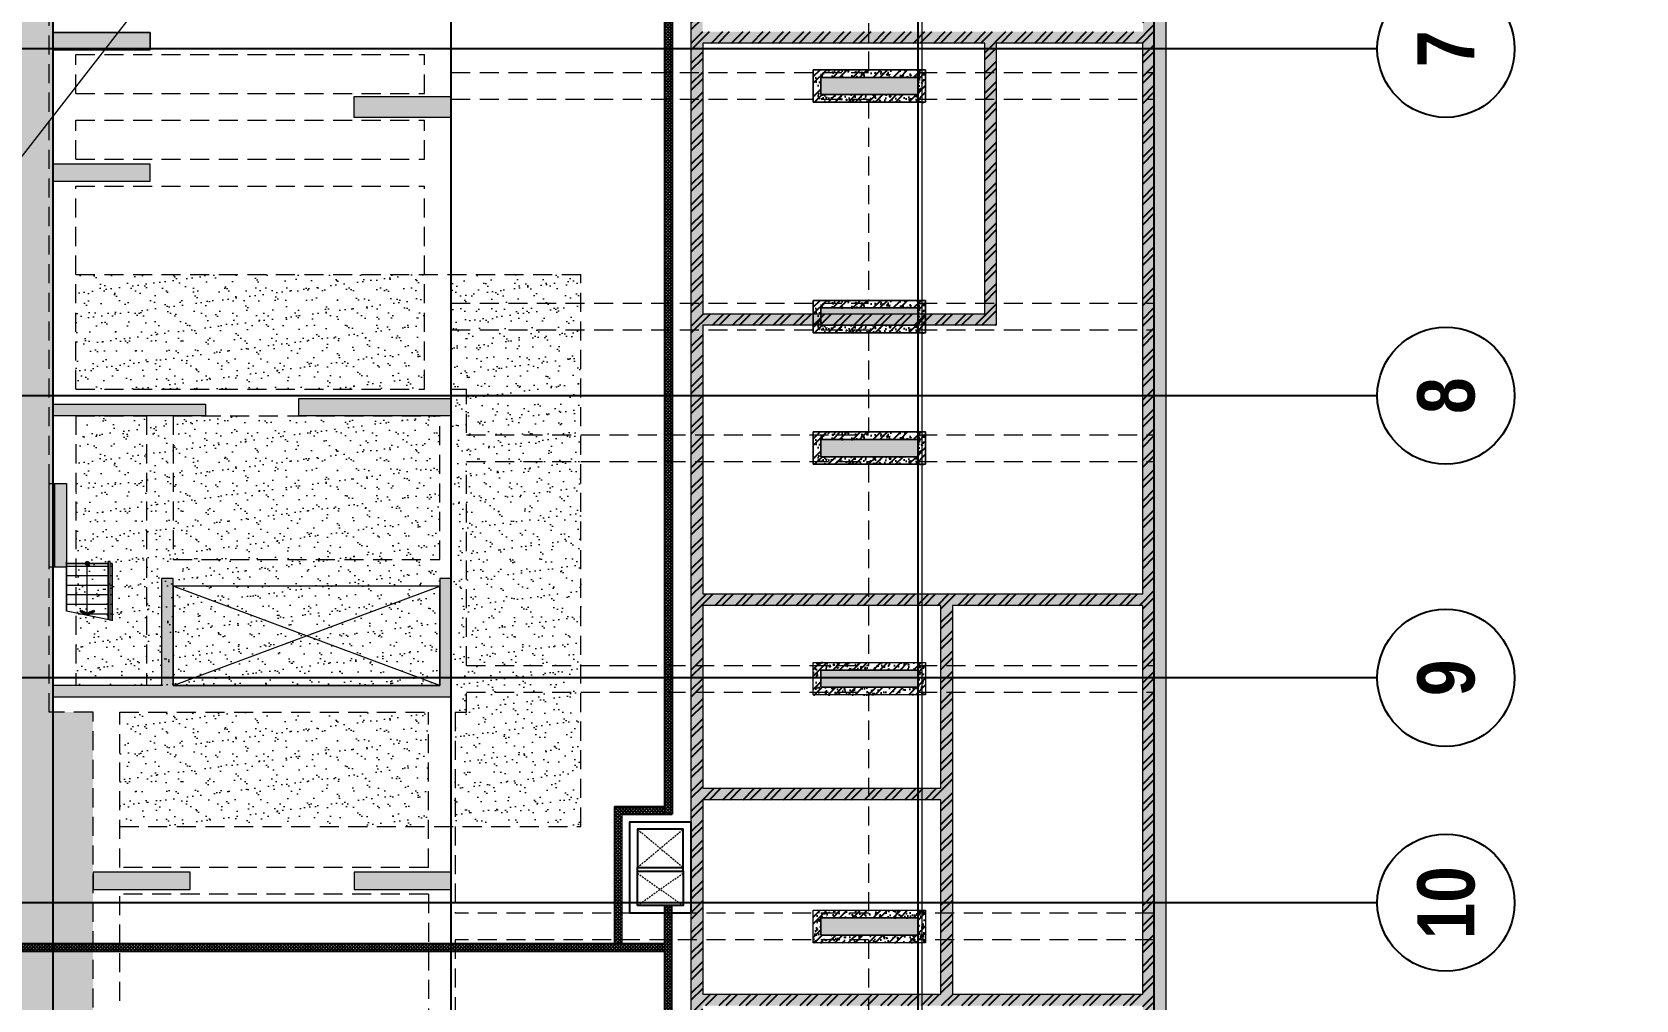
# Model space of a CAD drawing. Header units: millimetres. Extents: x 2356525 to 2927188, y -665534 to -417818.
# Drawn here: x 2480759 to 2522848, y -528181 to -502794 of the extents above; entities that cross this region are included whole.
import ezdxf
from ezdxf.enums import TextEntityAlignment as Align
from ezdxf.xclip import XClip

# ---------------------------------------------------------------- set-up
doc = ezdxf.new("R2010")
doc.units = ezdxf.units.MM
doc.header["$LTSCALE"] = 200
doc.header["$MEASUREMENT"] = 0
doc.header["$XCLIPFRAME"] = 0
for name, pattern in [('CHG_XX_Cot_Ham 2$0$MB_Luoi truc$0$HTT Hidden 21', [3, 2, -1]), ('CHG_XX_Damsan_Ham 2$0$CHG_XX_Damsan_Ham 2$0$HIDDEN', [0.375, 0.25, -0.125]), ('CHG_XX_Damsan_Ham 2$0$MB Ham 2$0$Hidden21', [3, 2, -1]), ('CHG_XX_Damsan_Ham 2$0$Tầng hầm 2$0$Core 1A$0$Hidden10.5', [1.5, 1, -0.5]), ('CHG_XX_Luoi truc$0$MB_Luoi truc$0$Center101', [13, 10, -1, 1, -1])]:
    doc.linetypes.add(name, pattern=pattern)
doc.layers.get('0').update_dxf_attribs({"lineweight": 9})
for name, color, linetype in [('CHG_XX_Cot_Ham 2$0$mb_cot tang 1-3$0$Concrete Line', 6, 'Continuous'), ("CHG_XX_Damsan_Ham 2$0$CHG_XX_Damsan_Ham 2$0$'S_General_Hatch_8", 8, 'Continuous'), ('CHG_XX_Damsan_Ham 2$0$CHG_XX_Damsan_Ham 2$0$MEP-00-GENERAL-35', 2, 'Continuous'), ('CHG_XX_Damsan_Ham 2$0$DTE-MEP-REVISION-1', 2, 'Continuous'), ('CHG_XX_Damsan_Ham 2$0$MB Ham 2$0$Staircase', 30, 'Continuous'), ('CHG_XX_Damsan_Ham 2$0$MB Ham 2$0$Staircase Hidden', 34, 'CHG_XX_Damsan_Ham 2$0$MB Ham 2$0$Hidden21'), ('CHG_XX_Damsan_Ham 2$0$MEP-00-GENERAL-35', 2, 'Continuous'), ('CHG_XX_Damsan_Ham 2$0$Tầng hầm 2$0$Opening Hidden', 8, 'CHG_XX_Damsan_Ham 2$0$Tầng hầm 2$0$Core 1A$0$Hidden10.5'), ('CHG_XX_Luoi truc$0$Grid', 34, 'Continuous'), ('CHG_XX_Luoi truc$0$Grid Line', 251, 'CHG_XX_Luoi truc$0$MB_Luoi truc$0$Center101')]:
    doc.layers.add(name, color=color, linetype=linetype)
for name, color, linetype, lineweight in [('CHG_XX_Cot_Ham 2$0$NS-DuongBao', 3, 'Continuous', 18), ('CHG_XX_Cot_Ham 2$0$NS-Hatch', 8, 'Continuous', 25), ('CHG_XX_Cot_Ham 2$0$NS-Pier-H2', 150, 'Continuous', 13), ('CHG_XX_Cot_Ham 2$0$NS-Pier-H2 @ 1', 150, 'Continuous', 13), ('CHG_XX_Cot_Ham 2$0$NS-Pier-H2 @ 150', 150, 'Continuous', 13), ("CHG_XX_Damsan_Ham 2$0$CHG_XX_Damsan_Ham 2$0$'S_General_Hidden_1 Thin", 1, 'CHG_XX_Damsan_Ham 2$0$CHG_XX_Damsan_Ham 2$0$HIDDEN', 18), ('CHG_XX_Damsan_Ham 2$0$CHG_XX_Damsan_Ham 2$0$CHG_XX_Damsan_Ham 2$0$Start lo mo', 3, 'Continuous', 15), ('CHG_XX_Damsan_Ham 2$0$CHG_XX_Damsan_Ham 2$0$CHG_XX_Damsan_Ham 2$0$Start net bao', 3, 'Continuous', 18), ('CHG_XX_Damsan_Ham 2$0$CHG_XX_Damsan_Ham 2$0$DBAO', 3, 'Continuous', 13), ('CHG_XX_Damsan_Ham 2$0$CHG_XX_Damsan_Ham 2$0$DMo', 9, 'CHG_XX_Damsan_Ham 2$0$CHG_XX_Damsan_Ham 2$0$HIDDEN', 9), ('CHG_XX_Damsan_Ham 2$0$CHG_XX_Damsan_Ham 2$0$DTE-MEP-H-SLAB TEXT', 3, 'Continuous', 0), ('CHG_XX_Damsan_Ham 2$0$CHG_XX_Damsan_Ham 2$0$mach ngung thi cong', 6, 'Continuous', 13), ('CHG_XX_Damsan_Ham 2$0$CHG_XX_Damsan_Ham 2$0$Start hatch', 8, 'Continuous', 25), ('CHG_XX_Damsan_Ham 2$0$CHG_XX_Damsan_Ham 2$0$Start lo mo', 3, 'Continuous', 15), ('CHG_XX_Damsan_Ham 2$0$CHG_XX_Damsan_Ham 2$0$Start net bao', 3, 'Continuous', 18), ('CHG_XX_Damsan_Ham 2$0$CHG_XX_Damsan_Ham 2$0$Start vach', 6, 'Continuous', 25), ('CHG_XX_Damsan_Ham 2$0$DTE-MEP-H-SLAB TEXT', 3, 'Continuous', 0), ('CHG_XX_Damsan_Ham 2$0$HATCH', 57, 'Continuous', 9), ('CHG_XX_Damsan_Ham 2$0$mach ngung thi cong', 6, 'Continuous', 13), ('CHG_XX_Damsan_Ham 2$0$Start vach', 6, 'Continuous', 25), ('CHG_XX_Damsan_Ham 2$0$tam cap ram', 8, 'Continuous', 5)]:
    doc.layers.add(name, color=color, linetype=linetype, lineweight=lineweight)
doc.styles.add('CHG_XX_Luoi truc$0$MB_Luoi truc$0$Grid A-F$0$VNI-HelveCB', font='')
doc.styles.get('CHG_XX_Luoi truc$0$MB_Luoi truc$0$Grid A-F$0$VNI-HelveCB').set_extended_font_data('VNI-Helve-Condense', bold=True)
pattern_1 = [(50, (-50, -50), (358.6301, -31.37607), [37.5, -412.5]), (355, (-50, -50), (-69.3757, 376.0961), [30, -330]), (100.45144, (-20.1, -52.6), (289.2544, 344.72), [31.8701, -350.57106]), (46.1842, (-50, 50), (533.6207, -82.7596), [56.25, -618.75]), (96.63564, (-5.53, 43.1), (467.331, 487.0593), [47.8052, -525.8569]), (351.18416, (-50, 50), (467.331, 487.0593), [45, -495]), (21, (0, 25), (298.4535, -201.30945), [37.5, -412.5]), (326, (0, 25), (121.6577, 362.575), [30, -330]), (71.45144, (24.87, 8.22), (420.1112, 161.2656), [31.8701, -350.57106]), (37.5, (-50, -50), (6.07993, 166.44693), [0, -326, 0, -335, 0, -331.25]), (7.5, (-50, -50), (131.53477, 197.20586), [0, -191, 0, -318.5, 0, -126.25]), (327.5, (-161.5, -50), (266.91122, -11.27744), [0, -125, 0, -390, 0, -517.5]), (317.5, (-211.5, -50), (291.5931, 50.0525), [0, -162.5, 0, -259, 0, -367.5])]

# ---------------------------------------------------------------- blocks, each defined once
blk = doc.blocks.new('*U864')
at = {"layer": 'CHG_XX_Cot_Ham 2$0$NS-Pier-H2 @ 1'}
h = blk.add_hatch(color=256, dxfattribs=at)
h.dxf.hatch_style = 1
h.paths.add_polyline_path([(450, 0), (0, 0), (0, -2550), (450, -2550)])
at = {"layer": 'CHG_XX_Cot_Ham 2$0$NS-Pier-H2 @ 150'}
h = blk.add_hatch(color=256, dxfattribs=at)
h.dxf.hatch_style = 1
h.paths.add_polyline_path([(450, 0), (0, 0), (0, -2550), (450, -2550)])
blk = doc.blocks.new('CHG_XX_Cot_Ham 2$0$Block A_C450x2250')
at = {"layer": 'CHG_XX_Cot_Ham 2$0$NS-Pier-H2'}
blk.add_lwpolyline([(450, -2550), (0, -2550), (0, 0), (450, 0)], close=True, dxfattribs=at)
blk.add_blockref('*U864', (0, 0), dxfattribs=at)
blk = doc.blocks.new('CHG_XX_Cot_Ham 2$0$Block B_Core wall')
at = {"layer": 'CHG_XX_Cot_Ham 2$0$NS-Pier-H2'}
for points in [[(-7300, 300), (-7300, 3100), (-7600, 3100), (-7600, 300)], [(0, 300), (0, 3100), (-300, 3100), (-300, 300)], [(0, 0), (0, 300), (-10450, 300), (-10450, 0)]]:
    blk.add_hatch(color=256, dxfattribs=at).paths.add_polyline_path(points)
for p, q in [((-7300, 3100), (-7600, 3100)), ((-7600, 3100), (-7600, 300)), ((-7300, 300), (-7300, 3100)), ((-300, 3100), (-300, 300)), ((0, 3100), (-300, 3100)), ((0, 0), (0, 3100)), ((-7600, 300), (-10450, 300)), ((-10450, 300), (-10450, 0)), ((-10450, 0), (0, 0)), ((-300, 300), (-7300, 300))]:
    blk.add_line(p, q, dxfattribs=at)
blk = doc.blocks.new('*U867')
at = {"layer": 'CHG_XX_Cot_Ham 2$0$NS-Pier-H2 @ 1'}
h = blk.add_hatch(color=256, dxfattribs=at)
h.dxf.hatch_style = 1
h.paths.add_polyline_path([(550, 0), (0, 0), (0, -2550), (550, -2550)])
at = {"layer": 'CHG_XX_Cot_Ham 2$0$NS-Pier-H2 @ 150'}
h = blk.add_hatch(color=256, dxfattribs=at)
h.dxf.hatch_style = 1
h.paths.add_polyline_path([(550, 0), (0, 0), (0, -2550), (550, -2550)])
blk = doc.blocks.new('CHG_XX_Cot_Ham 2$0$550x2550')
at = {"layer": 'CHG_XX_Cot_Ham 2$0$NS-Pier-H2'}
blk.add_lwpolyline([(550, -2550), (0, -2550), (0, 0), (550, 0)], close=True, dxfattribs=at)
blk.add_blockref('*U867', (0, 0), dxfattribs=at)
blk = doc.blocks.new('*U835')
at = {"layer": 'CHG_XX_Luoi truc$0$Grid Line'}
blk.add_line((0, 0), (0, 608), dxfattribs=at)
at = {"layer": 'CHG_XX_Luoi truc$0$Grid', "lineweight": -2, "style": 'CHG_XX_Luoi truc$0$MB_Luoi truc$0$Grid A-F$0$VNI-HelveCB'}
for tag, p in [('GRIDSUB', (0, 617)), ('GRID', (0, -9))]:
    blk.add_attdef(tag, text='', height=5, dxfattribs=at).set_placement(p, align=Align.MIDDLE)
blk = doc.blocks.new('*U837')
at = {"layer": 'CHG_XX_Luoi truc$0$Grid', "lineweight": -2}
blk.add_line((0, -3), (0, 0), dxfattribs=at)
blk.add_circle((0, -9), 6, dxfattribs=at)
at = {"layer": 'CHG_XX_Luoi truc$0$Grid Line'}
blk.add_line((0, 0), (0, 438), dxfattribs=at)
at = {"layer": 'CHG_XX_Luoi truc$0$Grid', "lineweight": -2, "style": 'CHG_XX_Luoi truc$0$MB_Luoi truc$0$Grid A-F$0$VNI-HelveCB'}
for tag, p in [('GRIDSUB', (0, 447)), ('GRID', (0, -9))]:
    blk.add_attdef(tag, text='', height=5, dxfattribs=at).set_placement(p, align=Align.MIDDLE)
blk = doc.blocks.new('CHG_XX_Luoi truc')
at = {"layer": 'CHG_XX_Luoi truc$0$Grid', "xscale": 300, "yscale": 300, "zscale": 300}
for p in [(76850, -12747), (87300, -12747), (99550, -12747)]:
    blk.add_blockref('*U835', p, dxfattribs=at)
at = {"layer": 'CHG_XX_Luoi truc$0$Grid'}
ref = blk.add_blockref('*U837', (110703, 106750), dxfattribs=dict(at, xscale=300.0000000000013, yscale=300.0000000000013, zscale=300.0000000000013, rotation=90))
ref.add_attrib('GRID', '7', dxfattribs={"lineweight": -2, "height": 1500, "rotation": 90, "style": 'CHG_XX_Luoi truc$0$MB_Luoi truc$0$Grid A-F$0$VNI-HelveCB'}).set_placement((113403, 106750), align=Align.MIDDLE)
ref = blk.add_blockref('*U837', (110703, 97650), dxfattribs=dict(at, xscale=300.0000000000013, yscale=300.0000000000013, zscale=300.0000000000013, rotation=90))
ref.add_attrib('GRID', '8', dxfattribs={"lineweight": -2, "height": 1500, "rotation": 90, "style": 'CHG_XX_Luoi truc$0$MB_Luoi truc$0$Grid A-F$0$VNI-HelveCB'}).set_placement((113403, 97650), align=Align.MIDDLE)
ref = blk.add_blockref('*U837', (110703, 90250), dxfattribs=dict(at, xscale=300.0000000000013, yscale=300.0000000000013, zscale=300.0000000000013, rotation=90))
ref.add_attrib('GRID', '9', dxfattribs={"lineweight": -2, "height": 1500, "rotation": 90, "style": 'CHG_XX_Luoi truc$0$MB_Luoi truc$0$Grid A-F$0$VNI-HelveCB'}).set_placement((113403, 90250), align=Align.MIDDLE)
ref = blk.add_blockref('*U837', (110703, 84350), dxfattribs=dict(at, xscale=300.0000000000013, yscale=300.0000000000013, zscale=300.0000000000013, rotation=90))
ref.add_attrib('GRID', '10', dxfattribs={"lineweight": -2, "height": 1500, "rotation": 90, "style": 'CHG_XX_Luoi truc$0$MB_Luoi truc$0$Grid A-F$0$VNI-HelveCB'}).set_placement((113403, 84350), align=Align.MIDDLE)
blk = doc.blocks.new('*U869')
at = {"layer": 'CHG_XX_Cot_Ham 2$0$NS-Pier-H2 @ 1'}
h = blk.add_hatch(color=256, dxfattribs=at)
h.dxf.hatch_style = 1
h.paths.add_polyline_path([(77200, 95350), (76750, 95350), (76750, 93150), (77200, 93150)])
at = {"layer": 'CHG_XX_Cot_Ham 2$0$NS-Pier-H2 @ 150'}
h = blk.add_hatch(color=256, dxfattribs=at)
h.dxf.hatch_style = 1
h.paths.add_polyline_path([(77200, 95350), (76750, 95350), (76750, 93150), (77200, 93150)])
blk = doc.blocks.new('CHG_XX_Cot_Ham 2')
at = {"layer": 'CHG_XX_Cot_Ham 2$0$NS-Hatch'}
h = blk.add_hatch(dxfattribs=at)
h.set_pattern_fill('ANSI32', color=256, scale=1000, style=0)
h.paths.add_polyline_path([(93600, 76300), (105750.8, 76300), (105750.8, 127475), (93600, 127475)])
h.paths.add_polyline_path([(93900, 107200), (93900, 112700), (105450.8, 112700), (105450.8, 107200)], flags=16)
h.paths.add_polyline_path([(101300.8, 106900), (101300.8, 99800), (93900, 99800), (93900, 106900)], flags=16)
h.paths.add_polyline_path([(93900, 113000), (93900, 118675), (105450.8, 118675), (105450.8, 113000)], flags=16)
h.paths.add_polyline_path([(101600.8, 106900), (105450.8, 106900), (105450.8, 92450), (93900, 92450), (93900, 99500), (101600.8, 99500)], flags=16)
h.paths.add_polyline_path([(93900, 118975), (93900, 122500), (95950, 122500), (95950, 118975)], flags=16)
h.paths.add_polyline_path([(96250, 118975), (96250, 127175), (105450.8, 127175), (105450.8, 118975)], flags=16)
h.paths.add_polyline_path([(100150.8, 92150), (100150.8, 87350), (93900, 87350), (93900, 92150)], flags=16)
h.paths.add_polyline_path([(93900, 122800), (93900, 127175), (95950, 127175), (95950, 122800)], flags=16)
h.paths.add_polyline_path([(100450.8, 92150), (105450.8, 92150), (105450.8, 81950), (100450.8, 81950)], flags=16)
h.paths.add_polyline_path([(100150.8, 87050), (100150.8, 81950), (93900, 81950), (93900, 87050)], flags=16)
h.paths.add_polyline_path([(105450.8, 81650), (105450.8, 76600), (93900, 76600), (93900, 81650)], flags=16)
h = blk.add_hatch(dxfattribs=at)
h.set_pattern_fill('AR-CONC', color=256, scale=50)
h.set_pattern_definition(pattern_1)
h.paths.add_polyline_path([(105750, 127475), (93600, 127475), (93600, 76300), (105750.8, 76300)])
h.paths.add_polyline_path([(93900, 107200), (93900, 112700), (105450.8, 112700), (105450.8, 107200)], flags=16)
h.paths.add_polyline_path([(101300.8, 106900), (101300.8, 99800), (93900, 99800), (93900, 106900)], flags=16)
h.paths.add_polyline_path([(93900, 113000), (93900, 118675), (105450.8, 118675), (105450.8, 113000)], flags=16)
h.paths.add_polyline_path([(101600.8, 106900), (105450.8, 106900), (105450.8, 92450), (93900, 92450), (93900, 99500), (101600.8, 99500)], flags=16)
h.paths.add_polyline_path([(93900, 118975), (93900, 122500), (95950, 122500), (95950, 118975)], flags=16)
h.paths.add_polyline_path([(96250, 118975), (96250, 127175), (105450.8, 127175), (105450.8, 118975)], flags=16)
h.paths.add_polyline_path([(100150.8, 92150), (100150.8, 87350), (93900, 87350), (93900, 92150)], flags=16)
h.paths.add_polyline_path([(93900, 122800), (93900, 127175), (95950, 127175), (95950, 122800)], flags=16)
h.paths.add_polyline_path([(100450.8, 92150), (105450.8, 92150), (105450.8, 81950), (100450.8, 81950)], flags=16)
h.paths.add_polyline_path([(100150.8, 87050), (100150.8, 81950), (93900, 81950), (93900, 87050)], flags=16)
h.paths.add_polyline_path([(105450.8, 81650), (105450.8, 76600), (93900, 76600), (93900, 81650)], flags=16)
h = blk.add_hatch(dxfattribs=at)
h.set_pattern_fill('AR-CONC', color=256, scale=50)
h.set_pattern_definition([(50, (-2213768.6, 572216.82), (358.63009, -31.376067), [37.5, -412.5]), (355, (-2213768.6, 572216.82), (-69.375667, 376.096067), [30, -330]), (100.451444, (-2213738.7, 572214.2), (289.254423, 344.719995), [31.870096, -350.571056]), (46.1842, (-2213768.6, 572316.8), (533.620665, -82.75964), [56.25, -618.75]), (96.635635, (-2213724.1, 572309.9), (467.33097, 487.0593), [47.80517, -525.85688]), (351.184164, (-2213768.6, 572316.8), (467.33097, 487.0593), [45, -495]), (21, (-2213718.6, 572291.82), (298.453526, -201.309445), [37.5, -412.5]), (326, (-2213718.6, 572291.82), (121.657666, 362.57502), [30, -330]), (71.451445, (-2213693.72, 572275.05), (420.11119, 161.265576), [31.870095, -350.571056]), (37.5, (-2213768.59, 572216.82), (6.079928, 166.446927), [0, -326, 0, -335, 0, -331.25]), (7.5, (-2213768.59, 572216.82), (131.534769, 197.205856), [0, -191, 0, -318.5, 0, -126.25]), (327.5, (-2213880.09, 572216.82), (266.911218, -11.277436), [0, -125, 0, -390, 0, -517.5]), (317.5, (-2213930.1, 572216.82), (291.593085, 50.052491), [0, -162.5, 0, -259, 0, -367.5])])
h.paths.add_polyline_path([(96800.8, 105350), (99750.8, 105350), (99750.8, 106200), (96800.8, 106200)])
h.paths.add_polyline_path([(97000.8, 105550), (99550.8, 105550), (99550.8, 106000), (97000.8, 106000)], flags=16)
h = blk.add_hatch(dxfattribs=at)
h.set_pattern_fill('ANSI32,_O', color=256, scale=1000)
h.set_pattern_definition([(45, (-2213768.6, 572216.82), (-265.16504, 265.16504), []), (45, (-2213591.8, 572216.82), (-265.16504, 265.16504), [])])
h.paths.add_polyline_path([(96800.8, 105350), (99750.8, 105350), (99750.8, 106200), (96800.8, 106200)])
h.paths.add_polyline_path([(97000.8, 105550), (99550.8, 105550), (99550.8, 106000), (97000.8, 106000)], flags=16)
h = blk.add_hatch(dxfattribs=at)
h.set_pattern_fill('AR-CONC', color=256, scale=50)
h.set_pattern_definition([(50, (-2213768.6, 566166.82), (358.63009, -31.376067), [37.5, -412.5]), (355, (-2213768.6, 566166.82), (-69.375667, 376.096067), [30, -330]), (100.451444, (-2213738.7, 566164.2), (289.254423, 344.719995), [31.870096, -350.571056]), (46.1842, (-2213768.6, 566266.8), (533.620665, -82.75964), [56.25, -618.75]), (96.635635, (-2213724.1, 566259.9), (467.33097, 487.0593), [47.80517, -525.85688]), (351.184164, (-2213768.6, 566266.8), (467.33097, 487.0593), [45, -495]), (21, (-2213718.6, 566241.82), (298.453526, -201.309445), [37.5, -412.5]), (326, (-2213718.6, 566241.82), (121.657666, 362.57502), [30, -330]), (71.451445, (-2213693.72, 566225.05), (420.11119, 161.265576), [31.870095, -350.571056]), (37.5, (-2213768.59, 566166.82), (6.079928, 166.446927), [0, -326, 0, -335, 0, -331.25]), (7.5, (-2213768.59, 566166.82), (131.534769, 197.205856), [0, -191, 0, -318.5, 0, -126.25]), (327.5, (-2213880.09, 566166.82), (266.911218, -11.277436), [0, -125, 0, -390, 0, -517.5]), (317.5, (-2213930.1, 566166.82), (291.593085, 50.052491), [0, -162.5, 0, -259, 0, -367.5])])
h.paths.add_polyline_path([(96800.8, 99300), (99750.8, 99300), (99750.8, 100150), (96800.8, 100150)])
h.paths.add_polyline_path([(97000.8, 99500), (99550.8, 99500), (99550.8, 99950), (97000.8, 99950)], flags=16)
h = blk.add_hatch(dxfattribs=at)
h.set_pattern_fill('ANSI32,_O', color=256, scale=1000)
h.set_pattern_definition([(45, (-2213768.6, 566166.82), (-265.16504, 265.16504), []), (45, (-2213591.8, 566166.82), (-265.16504, 265.16504), [])])
h.paths.add_polyline_path([(96800.8, 99300), (99750.8, 99300), (99750.8, 100150), (96800.8, 100150)])
h.paths.add_polyline_path([(97000.8, 99500), (99550.8, 99500), (99550.8, 99950), (97000.8, 99950)], flags=16)
h = blk.add_hatch(dxfattribs=at)
h.set_pattern_fill('AR-CONC', color=256, scale=50)
h.set_pattern_definition([(50, (-2213768.6, 562716.82), (358.63009, -31.376067), [37.5, -412.5]), (355, (-2213768.6, 562716.82), (-69.375667, 376.096067), [30, -330]), (100.451444, (-2213738.7, 562714.2), (289.254423, 344.719995), [31.870096, -350.571056]), (46.1842, (-2213768.6, 562816.8), (533.620665, -82.75964), [56.25, -618.75]), (96.635635, (-2213724.1, 562809.9), (467.33097, 487.0593), [47.80517, -525.85688]), (351.184164, (-2213768.6, 562816.8), (467.33097, 487.0593), [45, -495]), (21, (-2213718.6, 562791.82), (298.453526, -201.309445), [37.5, -412.5]), (326, (-2213718.6, 562791.82), (121.657666, 362.57502), [30, -330]), (71.451445, (-2213693.72, 562775.05), (420.11119, 161.265576), [31.870095, -350.571056]), (37.5, (-2213768.59, 562716.82), (6.079928, 166.446927), [0, -326, 0, -335, 0, -331.25]), (7.5, (-2213768.59, 562716.82), (131.534769, 197.205856), [0, -191, 0, -318.5, 0, -126.25]), (327.5, (-2213880.09, 562716.82), (266.911218, -11.277436), [0, -125, 0, -390, 0, -517.5]), (317.5, (-2213930.1, 562716.82), (291.593085, 50.052491), [0, -162.5, 0, -259, 0, -367.5])])
h.paths.add_polyline_path([(96800.8, 95850), (99750.8, 95850), (99750.8, 96700), (96800.8, 96700)])
h.paths.add_polyline_path([(97000.8, 96050), (99550.8, 96050), (99550.8, 96500), (97000.8, 96500)], flags=16)
h = blk.add_hatch(dxfattribs=at)
h.set_pattern_fill('ANSI32,_O', color=256, scale=1000)
h.set_pattern_definition([(45, (-2213768.6, 562716.82), (-265.16504, 265.16504), []), (45, (-2213591.8, 562716.82), (-265.16504, 265.16504), [])])
h.paths.add_polyline_path([(96800.8, 95850), (99750.8, 95850), (99750.8, 96700), (96800.8, 96700)])
h.paths.add_polyline_path([(97000.8, 96050), (99550.8, 96050), (99550.8, 96500), (97000.8, 96500)], flags=16)
h = blk.add_hatch(dxfattribs=at)
h.set_pattern_fill('AR-CONC', color=256, scale=50)
h.set_pattern_definition(pattern_1)
h.paths.add_polyline_path([(99550.8, 90000), (97000.8, 90000), (97000.8, 90450), (99550.8, 90450)], flags=16)
h.paths.add_polyline_path([(99750.8, 89800), (96800.8, 89800), (96800.8, 90650), (99750.8, 90650)])
h = blk.add_hatch(dxfattribs=at)
h.set_pattern_fill('ANSI32,_O', color=256, scale=1000)
h.set_pattern_definition([(45, (-2213768.6, 556666.82), (-265.16504, 265.16504), []), (45, (-2213591.8, 556666.82), (-265.16504, 265.16504), [])])
h.paths.add_polyline_path([(96800.8, 89800), (99750.8, 89800), (99750.8, 90650), (96800.8, 90650)])
h.paths.add_polyline_path([(97000.8, 90000), (99550.8, 90000), (99550.8, 90450), (97000.8, 90450)], flags=16)
h = blk.add_hatch(dxfattribs=at)
h.set_pattern_fill('AR-CONC', color=256, scale=50)
h.set_pattern_definition(pattern_1)
h.paths.add_polyline_path([(99550.8, 83500), (97000.8, 83500), (97000.8, 83950), (99550.8, 83950)], flags=16)
h.paths.add_polyline_path([(99750.8, 83300), (96800.8, 83300), (96800.8, 84150), (99750.8, 84150)])
h = blk.add_hatch(dxfattribs=at)
h.set_pattern_fill('ANSI32,_O', color=256, scale=1000)
h.set_pattern_definition([(45, (-2213768.6, 550166.82), (-265.16504, 265.16504), []), (45, (-2213591.8, 550166.82), (-265.16504, 265.16504), [])])
h.paths.add_polyline_path([(96800.8, 83300), (99750.8, 83300), (99750.8, 84150), (96800.8, 84150)])
h.paths.add_polyline_path([(97000.8, 83500), (99550.8, 83500), (99550.8, 83950), (97000.8, 83950)], flags=16)
at = {"layer": 'CHG_XX_Cot_Ham 2$0$NS-Pier-H2'}
h = blk.add_hatch(color=256, dxfattribs=at)
h.dxf.hatch_style = 1
h.paths.add_polyline_path([(99639.2, 163400), (-10900, 163400), (-10900, 85450), (-300, 85450), (-300, 84050), (32350, 84050), (32350, -9000), (103575.5, -9000), (106050, -6022), (106050, 158254.3)])
h.paths.add_polyline_path([(99533.7, 163100), (105750, 158110.4), (105750, 90450), (105650, 90450), (105750, 90450), (105750, 13850), (105750, 13722.3), (105750, -5913.6), (103434.7, -8700), (93599.8, -8700), (93299.8, -8700), (32650, -8700), (32650, 84350), (0, 84350), (0, 85750), (-10600, 85750), (-10600, 163100), (93600, 163100)], flags=16)
h = blk.add_hatch(color=256, dxfattribs=at)
h.dxf.hatch_style = 1
h.paths.add_polyline_path([(80850, 97125), (80850, 97425), (76850, 97425), (76850, 97125)])
h.paths.add_polyline_path([(83300, 97575), (83300, 97125), (87300, 97125), (87300, 97575)])
at = {"layer": 'CHG_XX_Cot_Ham 2$0$NS-DuongBao'}
for points in [[(93600, 127475), (105750.8, 127475), (105750.8, 76300), (93600, 76300)], [(76850, 107175), (79400, 107175), (79400, 106725), (76850, 106725)], [(101300.8, 106900), (93900, 106900), (93900, 99800), (101300.8, 99800)], [(105450.8, 103200), (105450.8, 106900), (101600.8, 106900), (101600.8, 99500), (99750.8, 99500), (99750.8, 99300), (96800.8, 99300), (96800.8, 99500), (93900, 99500), (93900, 92450), (105450.8, 92450)], [(105450.8, 92450), (105450.8, 106900), (101600.8, 106900), (101600.8, 99500), (93900, 99500), (93900, 92450)], [(101300.8, 106900), (93900, 106900), (93900, 99800), (96800.8, 99800), (96800.8, 100150), (99750.8, 100150), (99750.8, 99800), (101300.8, 99800)], [(96800.8, 106200), (99750.8, 106200), (99750.8, 105350), (96800.8, 105350)], [(96800.8, 100150), (99750.8, 100150), (99750.8, 99300), (96800.8, 99300)], [(96800.8, 96700), (99750.8, 96700), (99750.8, 95850), (96800.8, 95850)], [(100150.8, 92150), (93900, 92150), (93900, 87350), (100150.8, 87350)], [(105450.8, 92150), (100450.8, 92150), (100450.8, 81950), (105450.8, 81950)], [(99750.8, 89800), (96800.8, 89800), (96800.8, 90650), (99750.8, 90650)], [(100150.8, 87050), (93900, 87050), (93900, 81950), (100150.8, 81950)], [(99750.8, 83300), (96800.8, 83300), (96800.8, 84150), (99750.8, 84150)]]:
    blk.add_lwpolyline(points, close=True, dxfattribs=at)
at = {"layer": 'CHG_XX_Cot_Ham 2$0$NS-DuongBao', "color": 1}
for points in [[(96800.8, 105350), (99750.8, 105350), (99750.8, 106200), (96800.8, 106200)], [(97000.8, 106000), (99550.8, 106000), (99550.8, 105550), (97000.8, 105550)], [(96800.8, 99300), (99750.8, 99300), (99750.8, 100150), (96800.8, 100150)], [(97000.8, 99950), (99550.8, 99950), (99550.8, 99500), (97000.8, 99500)], [(96800.8, 95850), (99750.8, 95850), (99750.8, 96700), (96800.8, 96700)], [(97000.8, 96500), (99550.8, 96500), (99550.8, 96050), (97000.8, 96050)]]:
    blk.add_lwpolyline(points, close=True, dxfattribs=at)
at = {"layer": 'CHG_XX_Cot_Ham 2$0$NS-Pier-H2'}
for p, q in [((105750, 158110.4), (105750, 90450)), ((106050, 158254.3), (106050, -6022)), ((99550, 90450), (97000, 90450)), ((97000, 90450), (97000, 90000)), ((99550, 90000), (99550, 90450)), ((105750, 90450), (105750, 13850))]:
    blk.add_line(p, q, dxfattribs=at)
at = {"layer": 'CHG_XX_Cot_Ham 2$0$NS-Pier-H2', "linetype": 'CHG_XX_Cot_Ham 2$0$MB_Luoi truc$0$HTT Hidden 21'}
blk.add_lwpolyline([(99639.2, 163400), (106050, 158254.3), (106050, -6022), (103575.5, -9000), (32350, -9000), (32350, 84050), (-300, 84050), (-300, 85450), (-10900, 85450), (-10900, 163400)], close=True, dxfattribs=at)
at = {"layer": 'CHG_XX_Cot_Ham 2$0$NS-Pier-H2'}
for points in [[(96800.8, 106200), (99750.8, 106200), (99750.8, 105350), (96800.8, 105350)], [(97000, 105550), (99550, 105550), (99550, 106000), (97000, 106000)], [(99550.8, 105550), (97000.8, 105550), (97000.8, 106000), (99550.8, 106000)], [(97000, 99500), (99550, 99500), (99550, 99950), (97000, 99950)], [(99550.8, 99500), (97000.8, 99500), (97000.8, 99950), (99550.8, 99950)], [(80850, 97125), (76850, 97125), (76850, 97425), (80850, 97425)], [(87300, 97125), (83300, 97125), (83300, 97575), (87300, 97575)], [(97000, 96050), (99550, 96050), (99550, 96500), (97000, 96500)], [(99550.8, 96050), (97000.8, 96050), (97000.8, 96500), (99550.8, 96500)], [(76750, 95350), (77200, 95350), (77200, 93150), (76750, 93150)], [(77200, 93150), (76900, 93150), (76900, 95350), (77200, 95350)], [(99550.8, 90000), (97000.8, 90000), (97000.8, 90450), (99550.8, 90450)], [(99550.8, 83500), (97000.8, 83500), (97000.8, 83950), (99550.8, 83950)]]:
    blk.add_lwpolyline(points, close=True, dxfattribs=at)
at = {"layer": 'CHG_XX_Cot_Ham 2$0$mb_cot tang 1-3$0$Concrete Line'}
blk.add_blockref('CHG_XX_Cot_Ham 2$0$Block B_Core wall', (87300, 89750), dxfattribs=at)
at = {"layer": 'CHG_XX_Cot_Ham 2$0$NS-Pier-H2'}
for name in ['CHG_XX_Luoi truc', '*U869']:
    blk.add_blockref(name, (0, 0), dxfattribs=at)
at = {"layer": 'CHG_XX_Cot_Ham 2$0$NS-Pier-H2', "xscale": -1, "rotation": 90}
for p in [(76850, 107175), (97000, 106000), (76850, 103725), (97000, 99950), (97000, 96500), (97000, 90450), (77900, 85150), (84750, 85150), (97000, 83950)]:
    blk.add_blockref('CHG_XX_Cot_Ham 2$0$Block A_C450x2250', p, dxfattribs=at)
at = {"layer": 'CHG_XX_Cot_Ham 2$0$NS-Pier-H2', "rotation": 90}
blk.add_blockref('CHG_XX_Cot_Ham 2$0$550x2550', (84750, 104950), dxfattribs=at)
blk = doc.blocks.new('CHG_XX_Damsan_Ham 2$0$CHG_XX_Damsan_Ham 2$0$sdfsgdh')
at = {"layer": 'CHG_XX_Damsan_Ham 2$0$CHG_XX_Damsan_Ham 2$0$Start hatch', "ltscale": 0.5}
h = blk.add_hatch(dxfattribs=at)
h.set_pattern_fill('ANSI37', color=256, scale=500)
h.set_pattern_definition([(45, (273994.73, -8650), (-44.194174, 44.194174), []), (135, (273994.73, -8650), (-44.194174, -44.194174), [])])
h.paths.add_polyline_path([(103800, -36361), (103600, -36361), (103600, -74225), (103800, -74225)])
h = blk.add_hatch(dxfattribs=at)
h.set_pattern_fill('ANSI37', color=256, scale=500)
h.paths.add_polyline_path([(103800, -76625), (103600, -76625), (103600, -85000), (116050, -85000), (116050, -84800), (103800, -84800)])
h.paths.add_polyline_path([(102287, -77624), (102487, -77624), (102487, -74225), (103600, -74225), (103600, -74025), (102287, -74025)])
h = blk.add_hatch(dxfattribs=at)
h.set_pattern_fill('ANSI37', color=256, scale=500)
h.paths.add_polyline_path([(103600, -77624), (75191, -77624), (75191, -77824), (103600, -77824)])
at = {"layer": 'CHG_XX_Damsan_Ham 2$0$CHG_XX_Damsan_Ham 2$0$MEP-00-GENERAL-35'}
for p, q in [((74591, -77824), (103600, -77824)), ((75191, -77624), (103600, -77624))]:
    blk.add_line(p, q, dxfattribs=at)
at = {"layer": 'CHG_XX_Damsan_Ham 2$0$DTE-MEP-H-SLAB TEXT', "color": 2, "ltscale": 0.5, "flags": 128}
for points in [[(103600, -74225), (103600, -603)], [(102287, -77624), (102287, -74025)], [(102487, -77624), (102487, -74225)], [(103600, -85000), (103600, -76625)], [(103800, -84800), (103800, -76625)]]:
    blk.add_lwpolyline(points, dxfattribs=at)
at = {"layer": 'CHG_XX_Damsan_Ham 2$0$DTE-MEP-REVISION-1', "ltscale": 0.5}
for p, q in [((103800, -3), (103800, -74225)), ((102287, -74025), (103600, -74025)), ((102487, -74225), (103800, -74225)), ((103600, -76625), (103800, -76625))]:
    blk.add_line(p, q, dxfattribs=at)
at = {"layer": 'CHG_XX_Damsan_Ham 2$0$MEP-00-GENERAL-35'}
for p, q in [((102887, -75725), (102887, -75625)), ((104087, -75725), (104087, -75625))]:
    blk.add_line(p, q, dxfattribs=at)
for points in [[(102687, -76825), (102687, -74425), (104287, -74425), (104287, -76825)], [(104087, -75625), (104087, -74625), (102887, -74625), (102887, -75625)], [(102887, -76625), (102887, -75725), (104087, -75725), (104087, -76625)]]:
    blk.add_lwpolyline(points, close=True, dxfattribs=at)
at = {"layer": 'CHG_XX_Damsan_Ham 2$0$Tầng hầm 2$0$Opening Hidden'}
for points in [[(104087, -75625), (104087, -74625), (102887, -74625), (102887, -75625)], [(102887, -76625), (102887, -75725), (104087, -75725), (104087, -76625)]]:
    blk.add_lwpolyline(points, close=True, dxfattribs=at)
blk = doc.blocks.new('CHG_XX_Damsan_Ham 2$0$MB Ham 2$0$Arrow 60')
at = {"linetype": 'ByBlock', "lineweight": -2}
h = blk.add_hatch(color=0, dxfattribs=at)
h.paths.add_polyline_path([(1.88, 0.94), (1.65, 1.38), (0, 0.56), (-1.65, 1.38), (-1.88, 0.94), (0, 0)], flags=17)
h.paths.add_polyline_path([(1.65, 1.38), (1.88, 0.94), (0, 0), (-1.88, 0.94), (-1.65, 1.38), (0, 0.56)])
blk.add_hatch(color=0, dxfattribs=at).paths.add_polyline_path([(1.65, 1.38), (1.88, 0.94), (0, 0), (-1.88, 0.94), (-1.65, 1.38), (0, 0.56)])
at = {"color": 0, "linetype": 'ByBlock', "lineweight": -2}
blk.add_lwpolyline([(1.65, 1.38), (1.88, 0.94), (0, 0), (-1.88, 0.94), (-1.65, 1.38), (0, 0.56)], close=True, dxfattribs=at)
blk = doc.blocks.new('CHG_XX_Damsan_Ham 2$0$MB Ham 2$0$Dot')
at = {"linetype": 'ByBlock', "lineweight": -2}
h = blk.add_hatch(color=0, dxfattribs=at)
edge = h.paths.add_edge_path()
edge.add_arc((0, 0), 0.5, 0, 360)
at = {"color": 0, "linetype": 'ByBlock', "lineweight": -2}
blk.add_line((0, -1), (0, 1), dxfattribs=at)
blk.add_circle((0, 0), 0.5, dxfattribs=at)
blk = doc.blocks.new('*U854')
at = {"layer": 'CHG_XX_Damsan_Ham 2$0$tam cap ram'}
h = blk.add_hatch(dxfattribs=at)
h.set_pattern_fill('_USER', color=256, scale=250, angle=90, pattern_type=0)
h.set_pattern_definition([(90, (2200, 2550), (-250, 2e-14), [])])
h.paths.add_polyline_path([(1200, 2550), (3200, 2550), (3200, 1450), (1200, 1450)])
h.paths.add_polyline_path([(1200, 1400), (3200, 1400), (3200, 1350), (1200, 1350)])
h.paths.add_polyline_path([(1200, 1200), (3200, 1200), (3200, 1150), (1200, 1150)])
h.paths.add_polyline_path([(1200, 1100), (3200, 1100), (3200, 0), (1200, 0)])
at = {"layer": 'CHG_XX_Damsan_Ham 2$0$MB Ham 2$0$Staircase'}
for p, q in [((1200, 0), (1200, 1100)), ((3200, 0), (3200, 1100)), ((0, 0), (4400, 0))]:
    blk.add_line(p, q, dxfattribs=at)
at = {"layer": 'CHG_XX_Damsan_Ham 2$0$MB Ham 2$0$Staircase Hidden'}
for p, q in [((4400, 2550), (4400, 0)), ((4400, 1200), (4400, 1350))]:
    blk.add_line(p, q, dxfattribs=at)
at = {"layer": 'CHG_XX_Damsan_Ham 2$0$tam cap ram'}
for p, q in [((0, 0), (0, 2550)), ((0, 2550), (4400, 2550)), ((1200, 1450), (1200, 2550)), ((1598, 1350), (1848, 2550)), ((1700, 1350), (1950, 2550)), ((3200, 1450), (3200, 2550)), ((600, 550), (600, 2000)), ((600, 2000), (3800, 2000)), ((3800, 550), (3800, 2000)), ((1100, 1100), (1100, 1450)), ((1100, 1450), (3300, 1450)), ((1150, 1150), (1150, 1400)), ((1150, 1400), (3250, 1400)), ((1200, 1150), (1200, 1400)), ((1200, 1400), (1200, 1350)), ((1200, 1350), (3200, 1350)), ((3200, 1150), (3200, 1400)), ((3250, 1150), (3250, 1400)), ((3300, 1100), (3300, 1450)), ((1100, 1100), (3300, 1100)), ((1150, 1150), (3250, 1150)), ((1200, 1200), (3200, 1200)), ((1200, 1200), (1200, 1150)), ((600, 550), (3800, 550))]:
    blk.add_line(p, q, dxfattribs=at)
for points in [[(1200, 2550), (3200, 2550), (3200, 1450), (1200, 1450)], [(1200, 1400), (3200, 1400), (3200, 1350), (1200, 1350)], [(1200, 1200), (3200, 1200), (3200, 1150), (1200, 1150)], [(1200, 1100), (3200, 1100), (3200, 0), (1200, 0)]]:
    blk.add_lwpolyline(points, close=True, dxfattribs=at)
for centre, start, end in [((1200, 1350), 90, 180), ((3200, 1350), 0, 90), ((1200, 1200), 180, 270), ((3200, 1200), 270, 0)]:
    blk.add_arc(centre, 1200, start, end, dxfattribs=at)
at = {"layer": 'CHG_XX_Damsan_Ham 2$0$tam cap ram', "yscale": 100, "zscale": 100}
for name, p, xscale, rotation in [('CHG_XX_Damsan_Ham 2$0$MB Ham 2$0$Arrow 60', (1835, 2000), 100, 270), ('CHG_XX_Damsan_Ham 2$0$MB Ham 2$0$Dot', (3200, 2000), 100, 270), ('CHG_XX_Damsan_Ham 2$0$MB Ham 2$0$Arrow 60', (3200, 550), -100, 90)]:
    blk.add_blockref(name, p, dxfattribs=dict(at, xscale=xscale, rotation=rotation))
blk = doc.blocks.new('CHG_XX_Damsan_Ham 2$0$ArchStaireH2')
at = {"layer": 'CHG_XX_Damsan_Ham 2$0$tam cap ram'}
for p, q in [((66150, -47800), (66100, -47800)), ((66150, -49300), (66150, -47800))]:
    blk.add_line(p, q, dxfattribs=at)
for points in [[(64950, -47800), (64950, -49050)], [(66100, -49290), (66100, -47750), (66050, -47750), (66050, -49279)]]:
    blk.add_lwpolyline(points, dxfattribs=at)
ref = blk.add_blockref('*U854', (67500, -51000), dxfattribs=dict(at, rotation=90))
XClip(ref).set_block_clipping_path([(3250, 1350), (3249.9999999999, 2550), (1945, 2550), (1695, 1350)])
blk = doc.blocks.new('CHG_XX_Damsan_Ham 2', base_point=(3089256, -609981))
at = {"layer": "CHG_XX_Damsan_Ham 2$0$CHG_XX_Damsan_Ham 2$0$'S_General_Hatch_8"}
h = blk.add_hatch(dxfattribs=at)
h.set_pattern_fill('CROSS', color=256, scale=2000)
edge = h.paths.add_edge_path()
edge.add_line((76750, 42625), (76750, 65250))
edge.add_line((76750, 65250), (76750, 65850))
edge.add_line((76750, 65850), (77900, 65850))
edge.add_line((77900, 65850), (77900, 89350))
edge.add_line((77900, 89350), (76850, 89350))
edge.add_line((76850, 89350), (76850, 90650))
edge.add_line((76850, 90650), (76852, 131950))
edge.add_line((76852, 131950), (51950, 131950))
edge.add_line((51950, 131950), (51950, 130600))
edge.add_line((51950, 130600), (22700, 130600))
edge.add_line((22700, 130600), (22700, 84050))
edge.add_line((22700, 84050), (32350, 84050))
edge.add_line((32350, 84050), (32350, 22700))
edge.add_line((32350, 22700), (76500, 22700))
edge.add_line((76500, 22700), (76500, 23518))
edge.add_line((76500, 23518), (76750, 23518))
edge.add_line((76750, 23518), (76750, 42625))
edge.add_line((76750, 42625), (76750, 43198))
at = {"layer": 'CHG_XX_Damsan_Ham 2$0$HATCH'}
h = blk.add_hatch(dxfattribs=at)
h.set_pattern_fill('AR-SAND', color=256, scale=262.5)
h.set_pattern_definition([(37.5, (32.77, -39157.06), (-16.5358, 505.7912), [0, -399, 0, -446.25, 0, -426.5625]), (7.5, (32.77, -39157.06), (464.5664, 740.8133), [0, -215.25, 0, -359.625, 0, -137.8125]), (327.5, (-290.1, -39157.06), (817.4622, 1.4855), [0, -131.25, 0, -472.5, 0, -616.875]), (317.5, (-290.1, -39157.06), (789.1082, 230.3898), [0, -65.625, 0, -309.75, 0, -354.375])])
h.paths.add_polyline_path([(86600, 100825), (77450, 100825), (77450, 97825), (86600, 97825)])
h = blk.add_hatch(dxfattribs=at)
h.set_pattern_fill('AR-SAND', color=256, scale=262.5)
h.set_pattern_definition([(37.5, (1320.85, -39701.6), (-16.5358, 505.7912), [0, -399, 0, -446.25, 0, -426.5625]), (7.5, (1320.85, -39701.6), (464.5664, 740.8133), [0, -215.25, 0, -359.625, 0, -137.8125]), (327.5, (997.98, -39701.6), (817.4622, 1.4855), [0, -131.25, 0, -472.5, 0, -616.875]), (317.5, (998, -39701.6), (789.1082, 230.3898), [0, -65.625, 0, -309.75, 0, -354.375])])
h.paths.add_polyline_path([(90700, 100825), (87300, 100825), (87400, 86350), (90700, 86350)])
h = blk.add_hatch(dxfattribs=at)
h.set_pattern_fill('AR-SAND', color=256, scale=262.5)
h.set_pattern_definition([(37.5, (32.77, -43621.9), (-16.5358, 505.7912), [0, -399, 0, -446.25, 0, -426.5625]), (7.5, (32.77, -43621.9), (464.5664, 740.8133), [0, -215.25, 0, -359.625, 0, -137.8125]), (327.5, (-290.1, -43621.9), (817.4622, 1.4855), [0, -131.25, 0, -472.5, 0, -616.875]), (317.5, (-290.1, -43621.9), (789.1082, 230.3898), [0, -65.625, 0, -309.75, 0, -354.375])])
h.paths.add_polyline_path([(87000, 97125), (77450, 97125), (77450, 90050), (87000, 90050)])
h = blk.add_hatch(dxfattribs=at)
h.set_pattern_fill('AR-SAND', color=256, scale=262.5)
h.set_pattern_definition([(37.5, (32.77, -50716), (-16.5358, 505.7912), [0, -399, 0, -446.25, 0, -426.5625]), (7.5, (32.77, -50716), (464.5664, 740.8133), [0, -215.25, 0, -359.625, 0, -137.8125]), (327.5, (-290.1, -50716), (817.4622, 1.4855), [0, -131.25, 0, -472.5, 0, -616.875]), (317.5, (-290.1, -50716), (789.1082, 230.3898), [0, -65.625, 0, -309.75, 0, -354.375])])
h.paths.add_polyline_path([(86700, 89350), (78600, 89350), (78600, 86350), (86700, 86350)])
at = {"layer": "CHG_XX_Damsan_Ham 2$0$CHG_XX_Damsan_Ham 2$0$'S_General_Hidden_1 Thin", "ltscale": 10}
for p, q in [((76750, 89350), (76750, 131950)), ((87300, 106125), (87300, 111925)), ((98250, 111925), (98250, 106125)), ((99550, 111925), (99550, 106125)), ((77450, 105575), (77450, 106600)), ((77450, 106600), (86600, 106600)), ((86600, 105575), (86600, 106600)), ((87300, 106125), (98250, 106125)), ((99550, 106125), (105750, 106125)), ((77450, 105575), (86600, 105575)), ((87300, 100125), (87300, 105425)), ((87300, 105425), (98250, 105425)), ((98250, 105425), (98250, 100125)), ((99550, 105425), (105750, 105425)), ((99550, 105425), (99550, 100125)), ((77450, 104875), (86600, 104875)), ((77450, 103850), (77450, 104875)), ((86600, 103850), (86600, 104875)), ((77450, 103850), (86600, 103850)), ((77450, 97825), (77450, 103150)), ((77450, 103150), (86600, 103150)), ((86600, 97825), (86600, 103150)), ((77450, 100825), (90700, 100825)), ((90700, 86350), (90700, 100825)), ((87300, 100075), (98250, 100075)), ((99550, 100075), (105750, 100075)), ((87300, 99375), (98250, 99375)), ((99550, 99375), (105750, 99375)), ((87300, 97825), (87300, 99325)), ((98250, 99325), (98250, 96675)), ((99550, 99325), (99550, 96675)), ((77450, 97825), (86600, 97825)), ((87300, 97825), (87700, 97825)), ((87700, 96675), (87700, 97825)), ((77450, 97125), (79300, 97125)), ((77450, 97125), (77450, 90050)), ((79300, 97125), (79300, 90050)), ((80000, 97125), (87000, 97125)), ((80000, 97125), (80000, 93350)), ((87000, 93350), (87000, 97125)), ((87700, 96625), (98250, 96625)), ((99550, 96625), (105750, 96625)), ((87700, 95925), (98250, 95925)), ((87700, 90575), (87700, 95875)), ((98250, 95875), (98250, 90575)), ((99550, 95925), (105750, 95925)), ((99550, 95875), (99550, 90575)), ((80000, 93350), (87000, 93350)), ((80000, 92650), (80000, 90050)), ((87000, 90050), (87000, 92650)), ((87700, 90575), (98250, 90575)), ((99550, 90575), (105750, 90575)), ((80000, 90050), (87000, 90050)), ((87700, 89875), (98250, 89875)), ((87700, 89350), (87700, 89875)), ((98250, 89875), (98250, 84075)), ((99550, 89875), (105750, 89875)), ((99550, 89875), (99550, 84075)), ((77900, 89350), (76750, 89350)), ((77900, 65850), (77900, 89350)), ((78600, 85275), (78600, 89350)), ((78600, 89350), (86700, 89350)), ((86700, 85275), (86700, 89350)), ((87400, 89350), (87400, 84075)), ((87400, 89350), (87700, 89350)), ((78600, 86350), (90700, 86350)), ((86700, 85275), (78600, 85275)), ((78600, 80275), (78600, 84575)), ((86700, 84575), (78600, 84575)), ((86700, 84575), (86700, 80275)), ((98250, 84075), (87400, 84075)), ((105750, 84075), (99550, 84075)), ((98250, 83375), (87400, 83375)), ((87400, 83375), (87400, 80775)), ((98250, 83375), (98250, 80825)), ((105750, 83375), (99550, 83375)), ((99550, 83375), (99550, 80825))]:
    blk.add_line(p, q, dxfattribs=at)
at = {"layer": 'CHG_XX_Damsan_Ham 2$0$CHG_XX_Damsan_Ham 2$0$CHG_XX_Damsan_Ham 2$0$Start lo mo'}
for p, q in [((80000, 90050), (87000, 92650)), ((87000, 90050), (80000, 92650)), ((80000, 90050), (87000, 90050))]:
    blk.add_line(p, q, dxfattribs=at)
blk.add_lwpolyline([(80000, 90050), (87000, 90050), (87000, 92650), (80000, 92650)], close=True, dxfattribs=at)
at = {"layer": 'CHG_XX_Damsan_Ham 2$0$CHG_XX_Damsan_Ham 2$0$CHG_XX_Damsan_Ham 2$0$Start net bao'}
for points in [[(-10900, 163400), (99639, 163400), (106050, 158250), (106050, -6022), (103576, -9000), (32350, -9000), (32350, 84050), (-300, 84050)], [(105750, 90450), (105750, 48850)]]:
    blk.add_lwpolyline(points, dxfattribs=at)
at = {"layer": 'CHG_XX_Damsan_Ham 2$0$CHG_XX_Damsan_Ham 2$0$DMo'}
for p, q in [((92187, 85275), (93387, 86275)), ((92187, 86275), (93387, 85275)), ((92187, 84275), (93387, 85125)), ((92187, 85125), (93387, 84275))]:
    blk.add_line(p, q, dxfattribs=at)
at = {"layer": 'CHG_XX_Damsan_Ham 2$0$CHG_XX_Damsan_Ham 2$0$mach ngung thi cong'}
blk.add_lwpolyline([(23700, 90148), (-100, 90150), (-100, 153400), (99650, 153400), (99650, 71950), (75851, 71950), (75851, 88800), (75851, 88800), (75851, 129600), (23700, 129600)], close=True, dxfattribs=at)
at = {"layer": 'CHG_XX_Damsan_Ham 2$0$CHG_XX_Damsan_Ham 2$0$Start lo mo'}
for p, q in [((80000, 90050), (87000, 92650)), ((87000, 90050), (80000, 92650)), ((80000, 90050), (87000, 90050))]:
    blk.add_line(p, q, dxfattribs=at)
blk.add_lwpolyline([(80000, 90050), (87000, 90050), (87000, 92650), (80000, 92650)], close=True, dxfattribs=at)
at = {"layer": 'CHG_XX_Damsan_Ham 2$0$CHG_XX_Damsan_Ham 2$0$Start net bao'}
for points in [[(-10900, 163400), (99639, 163400), (106050, 158250), (106050, -6022), (103576, -9000), (32350, -9000), (32350, 84050), (-300, 84050)], [(105750, 90450), (105750, 48850)]]:
    blk.add_lwpolyline(points, dxfattribs=at)
at = {"layer": 'CHG_XX_Damsan_Ham 2$0$CHG_XX_Damsan_Ham 2$0$Start vach'}
blk.add_lwpolyline([(105750, 12350), (105750, 156610)], dxfattribs=at)
at = {"layer": 'CHG_XX_Damsan_Ham 2$0$mach ngung thi cong'}
blk.add_lwpolyline([(23900, 90148), (-100, 90150), (-100, 153400), (99650, 153400), (99650, 71950), (75549, 71950), (75549, 88800), (75549, 88800), (75549, 129500), (23900, 129500)], close=True, dxfattribs=at)
at = {"layer": 'CHG_XX_Damsan_Ham 2$0$Start vach'}
blk.add_lwpolyline([(105750, 12350), (105750, 156610)], dxfattribs=at)
at = {"layer": 'CHG_XX_Damsan_Ham 2$0$CHG_XX_Damsan_Ham 2$0$DBAO'}
blk.add_blockref('CHG_XX_Cot_Ham 2', (0, 0), dxfattribs=at)
at = {"layer": 'CHG_XX_Damsan_Ham 2$0$CHG_XX_Damsan_Ham 2$0$DTE-MEP-H-SLAB TEXT'}
blk.add_blockref('CHG_XX_Damsan_Ham 2$0$CHG_XX_Damsan_Ham 2$0$sdfsgdh', (-10700, 160900), dxfattribs=at)
at = {"layer": 'CHG_XX_Damsan_Ham 2$0$HATCH'}
for name, p in [('CHG_XX_Cot_Ham 2', (0, 0)), ('CHG_XX_Damsan_Ham 2$0$ArchStaireH2', (12250, 141050))]:
    blk.add_blockref(name, p, dxfattribs=at)

msp = doc.modelspace()

# ---------------------------------------------------------------- linework, layer by layer
msp.add_lwpolyline([(2549049.1, -417818.1), (2356525, -665534.4)])

# ---------------------------------------------------------------- block references
msp.add_blockref('CHG_XX_Damsan_Ham 2', (5493713.9, -1219962))

doc.saveas('drawing.dxf')
